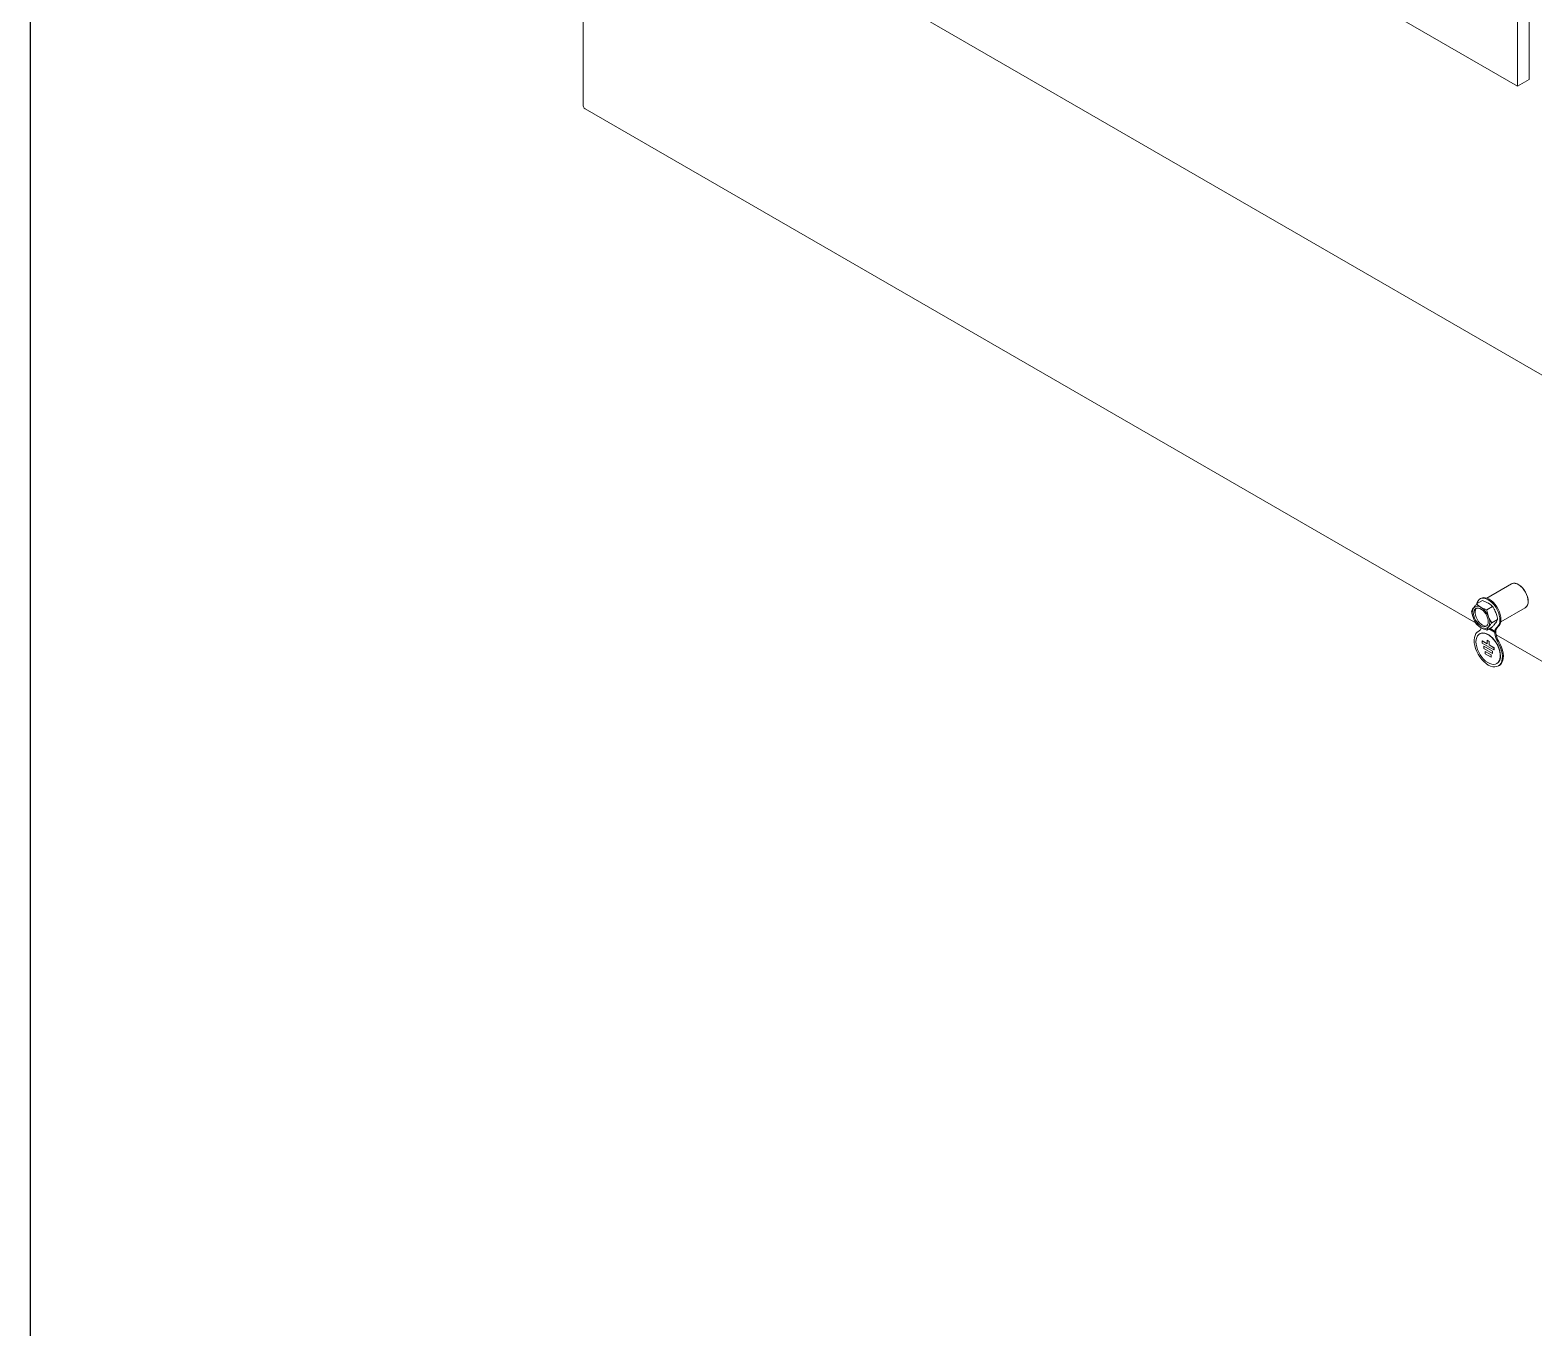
# Model space of a CAD drawing. Header units: millimetres. Extents: x 30710 to 48779, y -19256 to -8564.
# Drawn here: x 38270 to 39362, y -16959 to -16017 of the extents above; entities that cross this region are included whole.
import ezdxf

# ---------------------------------------------------------------- set-up
doc = ezdxf.new("R2010")
doc.units = ezdxf.units.MM
doc.header["$LTSCALE"] = 10
doc.layers.get('Defpoints').update_dxf_attribs({"lineweight": 25})
doc.layers.add('粗实线', color=4, linetype='Continuous', lineweight=18)

msp = doc.modelspace()

# ---------------------------------------------------------------- linework, layer by layer
at = {"layer": 'Defpoints'}
msp.add_line((38270.22, -8564.163), (38270.22, -19256.163), dxfattribs=at)
at = {"layer": '粗实线'}
for p, q in [((39349.764, -16057.989), (38784.079, -15731.426)), ((39349.764, -15772.2), (39349.764, -16057.989)), ((39358.249, -15767.301), (39358.249, -16053.091)), ((38670.941, -15865.369), (40028.586, -16649.121)), ((38671.649, -15865.777), (38671.649, -16071.394)), ((39358.249, -16053.091), (39349.764, -16057.989)), ((38673.044, -16074.478), (39319.819, -16447.853)), ((39345.471, -16419.283), (39327.646, -16429.573)), ((39324.379, -16431.415), (39320.212, -16433.82)), ((39323.329, -16429.756), (39322.622, -16430.164)), ((39331.727, -16435.657), (39327.561, -16438.062)), ((39337.645, -16446.894), (39355.471, -16436.604)), ((39335.402, -16445.127), (39331.235, -16447.532)), ((39322.1, -16453.324), (39321.393, -16453.732)), ((39322.26, -16453.236), (39322.1, -16453.324)), ((39322.393, -16455.464), (39322.322, -16455.505)), ((39324.256, -16460.659), (39324.327, -16460.618)), ((39327.791, -16462.696), (39324.256, -16460.659)), ((39324.256, -16460.659), (39324.257, -16462.293)), ((39327.791, -16462.615), (39324.327, -16460.618)), ((39331.727, -16450.355), (39327.561, -16452.76)), ((39327.789, -16460.246), (39327.86, -16460.205)), ((39327.789, -16460.246), (39327.791, -16462.696)), ((39329.204, -16461.061), (39327.789, -16460.246)), ((39329.274, -16461.02), (39327.86, -16460.205)), ((39329.043, -16451.904), (39333.156, -16454.274)), ((39333.155, -16453.457), (39329.751, -16451.496)), ((39333.226, -16453.417), (39329.822, -16451.455)), ((39333.155, -16453.457), (39333.226, -16453.417)), ((39333.156, -16454.274), (39333.155, -16453.457)), ((39333.156, -16454.274), (39333.227, -16454.234)), ((39333.227, -16454.234), (39333.226, -16453.417)), ((39334.299, -16456.212), (40030.689, -16858.23)), ((39324.257, -16462.293), (39332.742, -16467.182)), ((39325.319, -16464.538), (39325.39, -16464.497)), ((39325.319, -16464.538), (39325.321, -16466.172)), ((39331.683, -16468.205), (39325.319, -16464.538)), ((39325.321, -16466.172), (39331.684, -16469.839)), ((39331.754, -16468.164), (39325.39, -16464.497)), ((39326.383, -16468.417), (39326.453, -16468.376)), ((39326.383, -16468.417), (39326.384, -16470.051)), ((39330.625, -16470.862), (39326.383, -16468.417)), ((39326.384, -16470.051), (39330.626, -16472.495)), ((39330.696, -16470.821), (39326.453, -16468.376)), ((39329.204, -16461.061), (39329.274, -16461.02)), ((39329.206, -16463.511), (39329.204, -16461.061)), ((39329.206, -16463.511), (39329.276, -16463.471)), ((39332.741, -16465.548), (39329.206, -16463.511)), ((39329.276, -16463.471), (39329.274, -16461.02)), ((39332.812, -16465.508), (39329.276, -16463.471)), ((39330.625, -16470.862), (39330.696, -16470.821)), ((39330.626, -16472.495), (39330.625, -16470.862)), ((39330.697, -16472.455), (39330.696, -16470.821)), ((39331.683, -16468.205), (39331.754, -16468.164)), ((39331.684, -16469.839), (39331.683, -16468.205)), ((39331.684, -16469.839), (39331.755, -16469.798)), ((39331.755, -16469.798), (39331.754, -16468.164)), ((39332.741, -16465.548), (39332.812, -16465.508)), ((39332.742, -16467.182), (39332.741, -16465.548)), ((39332.742, -16467.182), (39332.813, -16467.142)), ((39332.813, -16467.142), (39332.812, -16465.508)), ((39330.626, -16472.495), (39330.697, -16472.455)), ((39334.821, -16477.156), (39334.892, -16477.116)), ((39335.892, -16478.848), (39336.599, -16478.439))]:
    msp.add_line(p, q, dxfattribs=at)
for points in [[(39357.542, -16432.025), (39357.414, -16430.406), (39357.036, -16428.698), (39356.42, -16426.963), (39355.589, -16425.263), (39354.573, -16423.66), (39353.409, -16422.211), (39352.138, -16420.97), (39350.808, -16419.981), (39349.465, -16419.28), (39348.158, -16418.892), (39346.936, -16418.831), (39345.841, -16419.099), (39345.471, -16419.283)], [(39357.613, -16431.984), (39357.485, -16430.365), (39357.106, -16428.657), (39356.49, -16426.922), (39355.659, -16425.222), (39354.643, -16423.619), (39353.479, -16422.171), (39352.209, -16420.93), (39350.878, -16419.941), (39349.535, -16419.239), (39348.229, -16418.851), (39347.006, -16418.79), (39345.911, -16419.058), (39345.542, -16419.242)], [(39318.725, -16444.029), (39319.403, -16445.489), (39320.263, -16446.861), (39321.267, -16448.081), (39322.366, -16449.093), (39323.51, -16449.849), (39324.644, -16450.313), (39325.717, -16450.465), (39326.678, -16450.296), (39327.481, -16449.815), (39328.09, -16449.045), (39328.476, -16448.02), (39328.621, -16446.79), (39328.517, -16445.411), (39328.171, -16443.949), (39327.597, -16442.471), (39326.824, -16441.047), (39325.886, -16439.743), (39324.829, -16438.62), (39323.701, -16437.731), (39322.555, -16437.117), (39321.445, -16436.808), (39320.422, -16436.816), (39319.534, -16437.143), (39318.824, -16437.772), (39318.324, -16438.675), (39318.057, -16439.809), (39318.036, -16441.121), (39318.263, -16442.55), (39318.725, -16444.029)], [(39320.137, -16436.882), (39319.885, -16437.16), (39319.385, -16438.063), (39319.118, -16439.197), (39319.097, -16440.509), (39319.323, -16441.938), (39319.786, -16443.417)], [(39335.01, -16450.694), (39335.89, -16449.809), (39336.545, -16448.638), (39336.954, -16447.217), (39337.106, -16445.589), (39336.995, -16443.806), (39336.625, -16441.922), (39336.007, -16439.996), (39335.161, -16438.088), (39334.112, -16436.255), (39332.893, -16434.556), (39331.542, -16433.043), (39330.101, -16431.762), (39328.613, -16430.754), (39327.127, -16430.049), (39325.686, -16429.669), (39324.336, -16429.626), (39323.119, -16429.921), (39322.072, -16430.546), (39321.228, -16431.481), (39320.613, -16432.696), (39320.315, -16433.761)], [(39335.717, -16450.286), (39336.597, -16449.401), (39337.252, -16448.23), (39337.661, -16446.808), (39337.813, -16445.181), (39337.702, -16443.398), (39337.332, -16441.514), (39336.714, -16439.588), (39335.868, -16437.679), (39334.819, -16435.847), (39333.6, -16434.148), (39332.249, -16432.635), (39330.808, -16431.354), (39329.321, -16430.345), (39327.834, -16429.64), (39326.393, -16429.26), (39325.043, -16429.218), (39323.826, -16429.513), (39323.329, -16429.756)], [(39319.786, -16443.417), (39320.463, -16444.876), (39321.324, -16446.248), (39322.327, -16447.469), (39323.427, -16448.481), (39324.57, -16449.237), (39325.705, -16449.701), (39326.778, -16449.853), (39327.561, -16449.742)], [(39321.736, -16453.552), (39320.616, -16454.29), (39319.701, -16455.335), (39319.015, -16456.661), (39318.576, -16458.233), (39318.394, -16460.012), (39318.476, -16461.952), (39318.817, -16464.002), (39319.411, -16466.112), (39320.241, -16468.226), (39321.286, -16470.29), (39322.52, -16472.252), (39323.91, -16474.061), (39325.422, -16475.671), (39327.016, -16477.041), (39328.652, -16478.135), (39330.288, -16478.926), (39331.882, -16479.393), (39333.392, -16479.525), (39334.781, -16479.317), (39336.013, -16478.776), (39337.056, -16477.914), (39337.883, -16476.755), (39338.473, -16475.328), (39338.812, -16473.669), (39338.89, -16471.821), (39338.706, -16469.832), (39338.264, -16467.752), (39337.575, -16465.634), (39336.657, -16463.533), (39335.535, -16461.503)], [(39319.733, -16461.238), (39319.862, -16463.037), (39320.241, -16464.931), (39320.86, -16466.865), (39321.7, -16468.783), (39322.739, -16470.632), (39323.945, -16472.356), (39325.284, -16473.907), (39326.718, -16475.24), (39328.205, -16476.317), (39329.703, -16477.107), (39331.168, -16477.586), (39332.559, -16477.742), (39333.834, -16477.569), (39334.959, -16477.073), (39335.9, -16476.269), (39336.63, -16475.178), (39337.128, -16473.832), (39337.38, -16472.271), (39337.378, -16470.539), (39337.123, -16468.686), (39336.623, -16466.765), (39335.89, -16464.832), (39334.947, -16462.942), (39333.821, -16461.149), (39332.544, -16459.505), (39331.152, -16458.058), (39329.686, -16456.849), (39328.188, -16455.912), (39326.702, -16455.275), (39325.268, -16454.957), (39323.93, -16454.965), (39322.726, -16455.3), (39321.69, -16455.953), (39320.851, -16456.904), (39320.235, -16458.127), (39319.859, -16459.585), (39319.733, -16461.238)], [(39337.481, -16471.383), (39337.353, -16469.584), (39336.974, -16467.69), (39336.355, -16465.756), (39335.514, -16463.837), (39334.476, -16461.989), (39333.27, -16460.265), (39331.93, -16458.714), (39330.497, -16457.381), (39329.009, -16456.304), (39327.512, -16455.514), (39326.046, -16455.035), (39324.656, -16454.879), (39323.38, -16455.051), (39322.393, -16455.464)], [(39335.535, -16461.503), (39334.688, -16459.936), (39334.037, -16458.315), (39333.607, -16456.699), (39333.413, -16455.149), (39333.463, -16453.723), (39333.754, -16452.476), (39334.276, -16451.453), (39335.01, -16450.694)], [(39336.242, -16461.095), (39335.395, -16459.528), (39334.745, -16457.906), (39334.314, -16456.29), (39334.12, -16454.741), (39334.17, -16453.315), (39334.461, -16452.068), (39334.983, -16451.045), (39335.717, -16450.286)], [(39336.599, -16478.439), (39336.72, -16478.367), (39337.763, -16477.506), (39338.59, -16476.347), (39339.18, -16474.92), (39339.519, -16473.261), (39339.597, -16471.413), (39339.413, -16469.424), (39338.971, -16467.343), (39338.282, -16465.226), (39337.365, -16463.125), (39336.242, -16461.095)]]:
    msp.add_lwpolyline(points, dxfattribs=at)
for centre, radius, start, end in [((38674.95, -16071.758), 3.321, 173.701152, 234.986667), ((39325.156, -16440.437), 8.217, 153.43643, 206.56357), ((39320.814, -16439.334), 3.957, 50.751832, 139.467204), ((39315.868, -16447.901), 13.813, 20.227114, 57.362029), ((39352.616, -16432.554), 4.955, 305.183063, 6.129118), ((39352.687, -16432.513), 4.955, 305.183063, 6.129118), ((39330.768, -16439.335), 13.813, 200.227114, 237.362029), ((39321.48, -16446.8), 8.217, 333.43643, 26.56357), ((39320.034, -16450.297), 3.673, 297.605384, 346.312262), ((39325.822, -16447.903), 3.957, 230.751832, 319.467204), ((39331.198, -16471.996), 6.313, 305.813389, 5.571426)]:
    msp.add_arc(centre, radius, start, end, dxfattribs=at)
for points, knots in [([(39317.807, -16436.762), (39317.764, -16436.824), (39317.439, -16437.29), (39316.942, -16438.103), (39316.673, -16438.731), (39316.538, -16439.048)], [0, 0, 0, 0, 0.18365203, 1.39077748, 2.62023033, 2.62023033, 2.62023033, 2.62023033]), ([(39320.212, -16433.82), (39319.755, -16434.336), (39318.832, -16435.378), (39318.151, -16436.298), (39317.807, -16436.762)], [0, 0, 0, 0, 1.8837697, 3.80207774, 3.80207774, 3.80207774, 3.80207774]), ([(39323.318, -16436.269), (39323.232, -16436.219), (39322.577, -16435.835), (39321.458, -16435.046), (39320.63, -16434.231), (39320.212, -16433.82)], [0, 0, 0, 0, 0.27813583, 2.10629334, 3.96826509, 3.96826509, 3.96826509, 3.96826509]), ([(39327.561, -16438.062), (39326.805, -16437.81), (39325.28, -16437.299), (39323.976, -16436.615), (39323.318, -16436.269)], [0, 0, 0, 0, 2.2857837, 4.61347655, 4.61347655, 4.61347655, 4.61347655]), ([(39324.379, -16431.415), (39325.134, -16431.668), (39326.659, -16432.178), (39327.964, -16432.862), (39328.621, -16433.208)], [0, 0, 0, 0, 2.2857837, 4.61347655, 4.61347655, 4.61347655, 4.61347655]), ([(39328.83, -16443.125), (39328.431, -16441.898), (39327.895, -16440.245), (39327.629, -16438.509), (39327.561, -16438.062)], [0, 0, 0, 0, 3.88101777, 5.22732144, 5.22732144, 5.22732144, 5.22732144]), ([(39328.621, -16433.208), (39328.708, -16433.259), (39329.362, -16433.642), (39330.482, -16434.432), (39331.31, -16435.246), (39331.727, -16435.657)], [0, 0, 0, 0, 0.27813583, 2.10629334, 3.96826509, 3.96826509, 3.96826509, 3.96826509]), ([(39331.727, -16435.657), (39331.967, -16436.005), (39332.899, -16437.356), (39333.607, -16438.91), (39334.133, -16440.064)], [0, 0, 0, 0, 1.29530911, 5.02932382, 5.02932382, 5.02932382, 5.02932382]), ([(39316.538, -16439.048), (39316.607, -16439.495), (39316.872, -16441.231), (39317.409, -16442.884), (39317.807, -16444.111)], [0, 0, 0, 0, 1.34630367, 5.22732144, 5.22732144, 5.22732144, 5.22732144]), ([(39317.807, -16444.111), (39317.982, -16444.537), (39318.636, -16446.121), (39319.546, -16447.506), (39320.212, -16448.518)], [0, 0, 0, 0, 1.35151638, 5.03107712, 5.03107712, 5.03107712, 5.03107712]), ([(39320.212, -16448.518), (39320.65, -16448.954), (39321.534, -16449.834), (39322.72, -16450.587), (39323.318, -16450.967)], [0, 0, 0, 0, 1.96561483, 3.96726862, 3.96726862, 3.96726862, 3.96726862]), ([(39331.235, -16447.532), (39330.569, -16446.52), (39329.658, -16445.136), (39329.005, -16443.551), (39328.83, -16443.125)], [0, 0, 0, 0, 3.67956073, 5.03107712, 5.03107712, 5.03107712, 5.03107712]), ([(39328.83, -16450.474), (39328.874, -16450.412), (39329.209, -16449.94), (39329.955, -16448.984), (39330.806, -16448.019), (39331.235, -16447.532)], [0, 0, 0, 0, 0.26650378, 2.01820508, 3.80230646, 3.80230646, 3.80230646, 3.80230646]), ([(39334.133, -16447.413), (39334.089, -16447.475), (39333.754, -16447.947), (39333.008, -16448.904), (39332.157, -16449.868), (39331.727, -16450.355)], [0, 0, 0, 0, 0.26650378, 2.01820508, 3.80230646, 3.80230646, 3.80230646, 3.80230646]), ([(39334.133, -16440.064), (39334.291, -16440.499), (39334.882, -16442.12), (39335.182, -16443.857), (39335.402, -16445.127)], [0, 0, 0, 0, 1.40468779, 5.22900992, 5.22900992, 5.22900992, 5.22900992]), ([(39335.402, -16445.127), (39335.262, -16445.46), (39334.981, -16446.132), (39334.417, -16446.983), (39334.133, -16447.413)], [0, 0, 0, 0, 1.29804482, 2.61988891, 2.61988891, 2.61988891, 2.61988891]), ([(39323.318, -16450.967), (39323.406, -16451.017), (39324.071, -16451.395), (39325.438, -16452.041), (39326.849, -16452.519), (39327.561, -16452.76)], [0, 0, 0, 0, 0.3234169, 2.44920218, 4.61430671, 4.61430671, 4.61430671, 4.61430671]), ([(39327.561, -16452.76), (39327.7, -16452.427), (39327.982, -16451.756), (39328.545, -16450.904), (39328.83, -16450.474)], [0, 0, 0, 0, 1.29804482, 2.61988891, 2.61988891, 2.61988891, 2.61988891])]:
    msp.add_open_spline(points, degree=3, knots=knots, dxfattribs=at)

doc.saveas('drawing.dxf')
